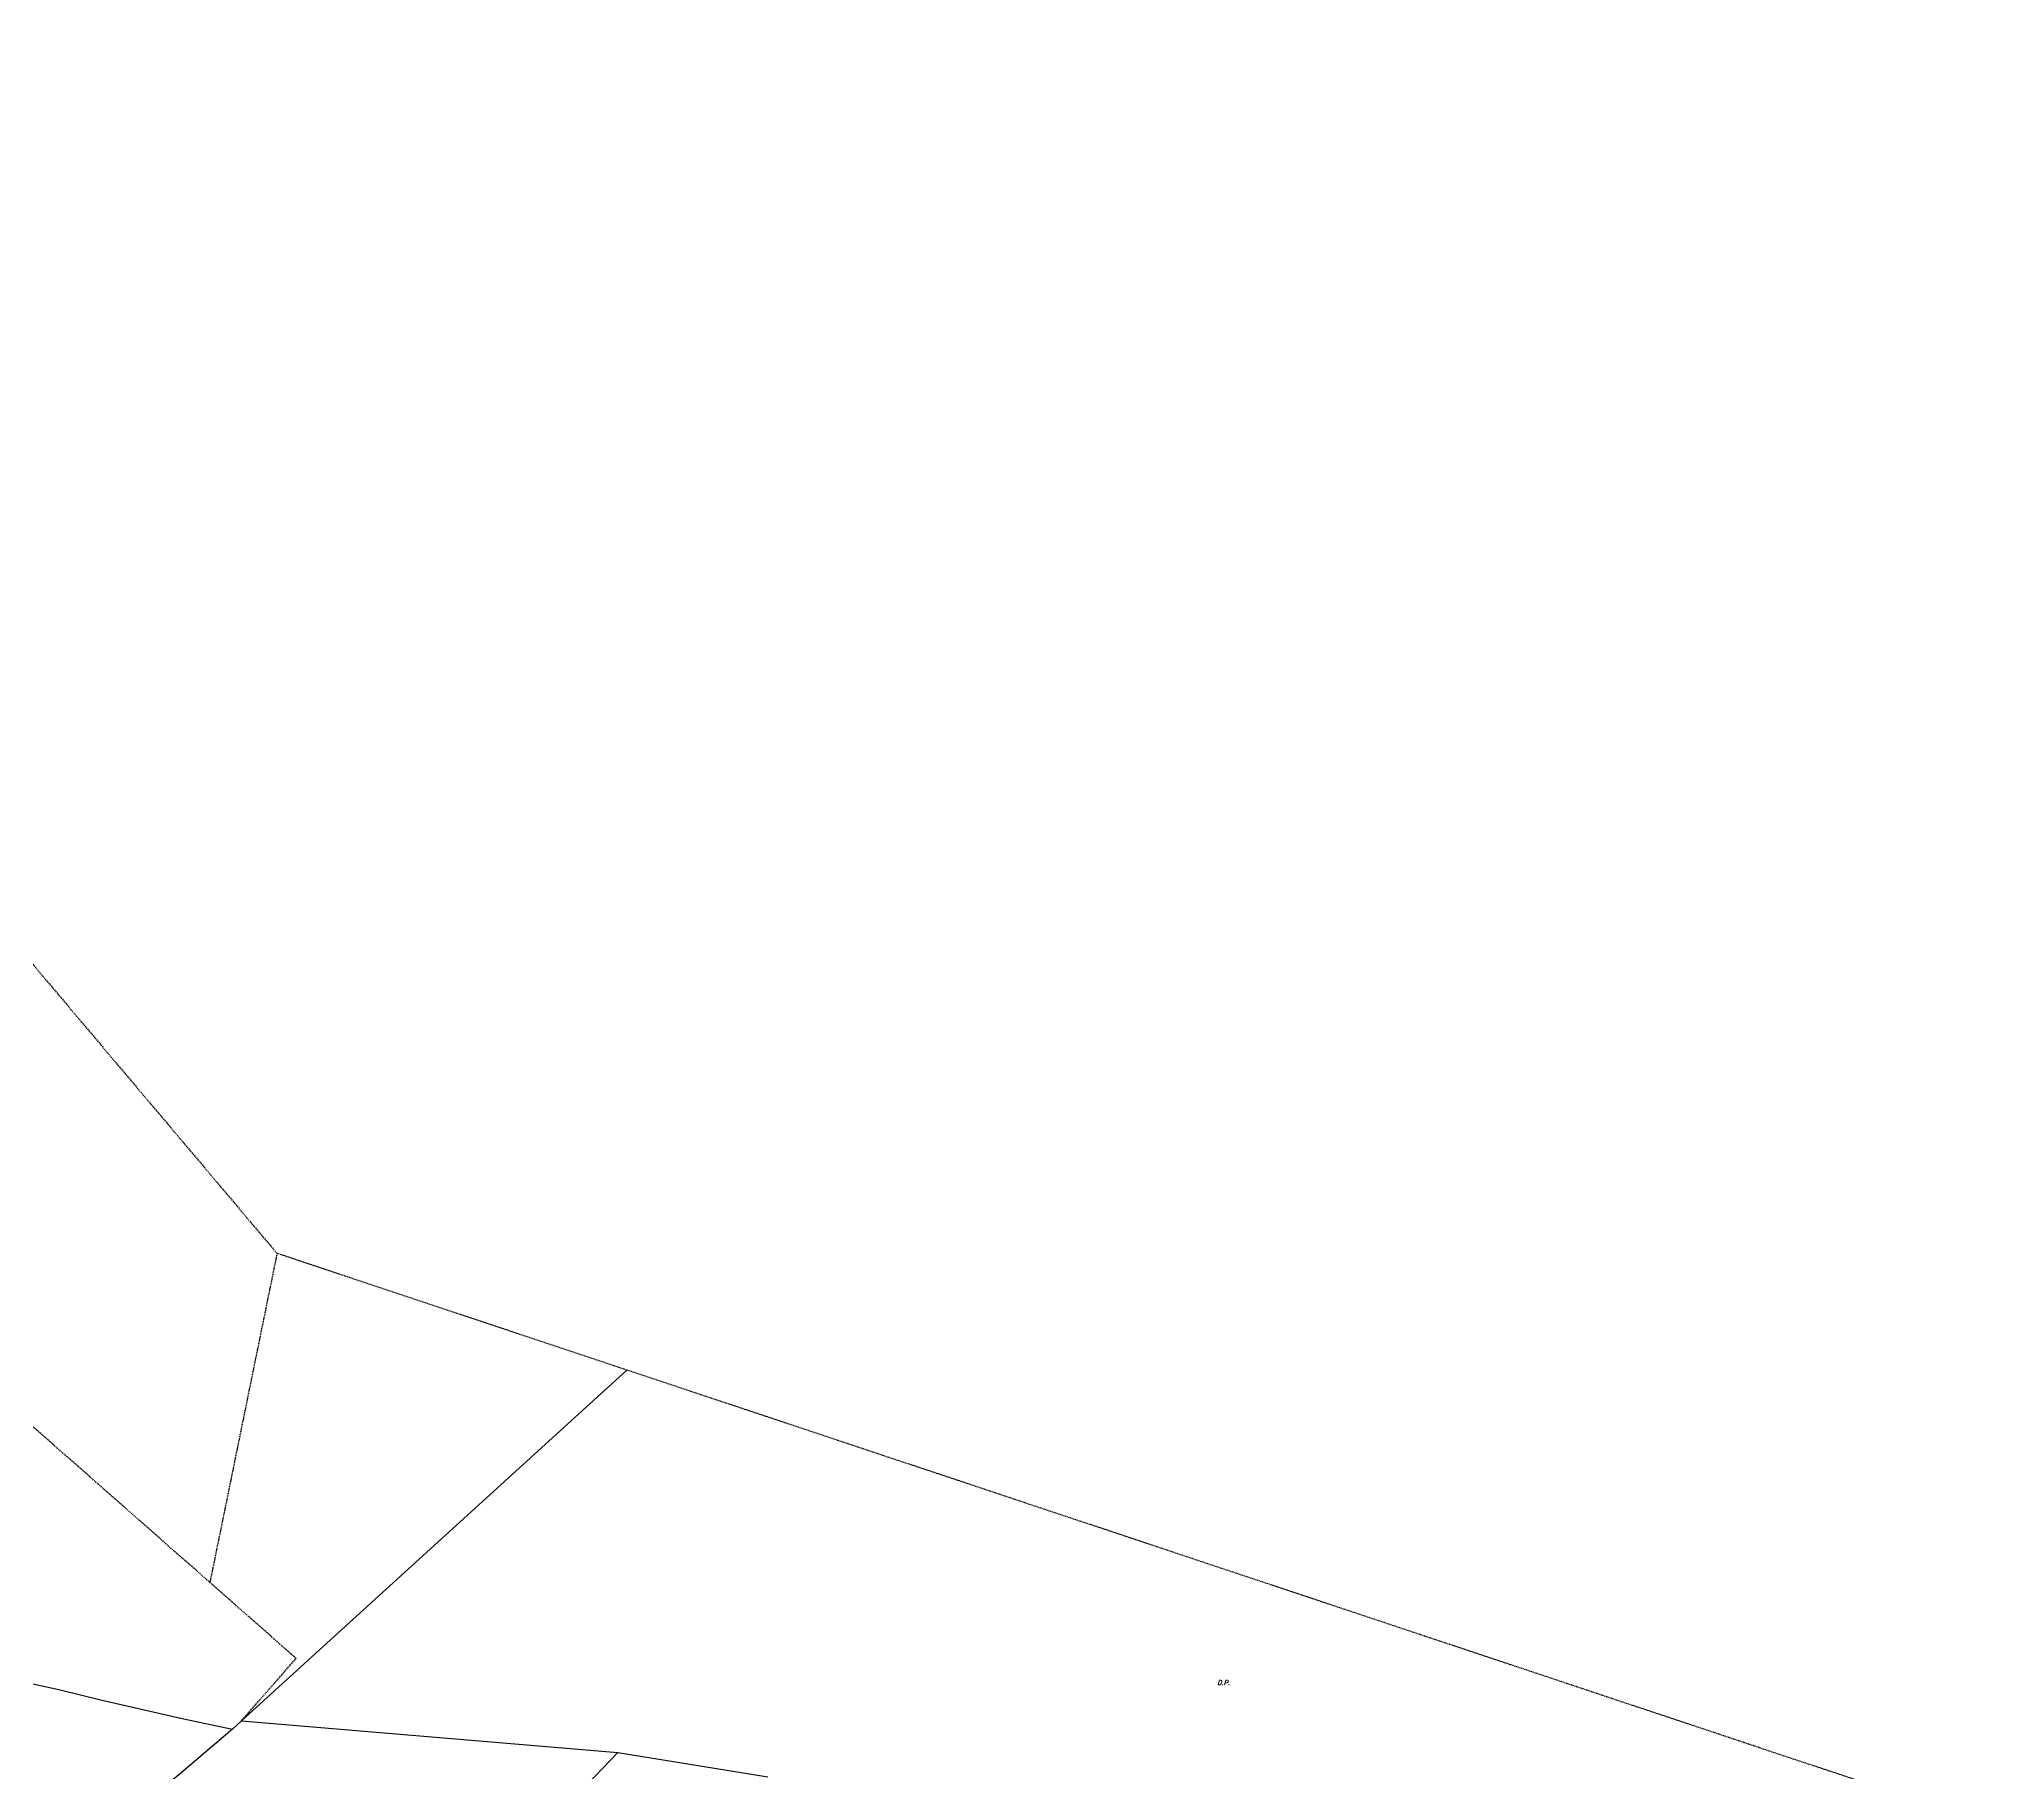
# Model space of a CAD drawing. Extents: x -334462 to -332769, y -29481 to -26664.
# Drawn here: x -333347.1 to -332928.4, y -27603.9 to -27234.5 of the extents above; entities that cross this region are included whole.
import ezdxf
from ezdxf.enums import TextEntityAlignment as Align

# ---------------------------------------------------------------- set-up
doc = ezdxf.new("R2010")
doc.units = 0
doc.header["$MEASUREMENT"] = 0
doc.linetypes.add('HIDDEN', pattern=[0.375, 0.25, -0.125])
for name, color, linetype in [('CADAST$$AREA$B$', 7, 'CONTINUOUS'), ('DP$DIVIDING$LINE', 7, 'CONTINUOUS'), ('MAP$SHEET$BOUND$', 7, 'CONTINUOUS'), ('PARCEL$BOUNDARY', 7, 'CONTINUOUS'), ('SECTION$$A$', 7, 'CONTINUOUS')]:
    doc.layers.add(name, color=color, linetype=linetype)
doc.styles.add('ITALICT', font='ITALICT', dxfattribs={"height": 0.2})

msp = doc.modelspace()

# ---------------------------------------------------------------- linework, layer by layer
at = {"layer": 'CADAST$$AREA$B$', "color": 7, "linetype": 'HIDDEN'}
for p in [(-333514.89, -27234.5), (-333221.89, -27518.14)]:
    msp.add_line(p, (-333296.45, -27493.27), dxfattribs=at)
msp.add_lwpolyline([(-332944.23, -27663.31), (-332928.38, -27616.06), (-333221.89, -27518.14)], dxfattribs=at)
at = {"layer": 'DP$DIVIDING$LINE', "color": 2, "linetype": 'HIDDEN'}
msp.add_line((-333296.45, -27493.27), (-333310.75, -27563.39), dxfattribs=at)
for points in [[(-333310.75, -27563.39), (-333603.37, -27305.66), (-333618.77, -27296.51)], [(-333304.01, -27592.87), (-333292.38, -27579.57), (-333310.75, -27563.39)]]:
    msp.add_lwpolyline(points, dxfattribs=at)
at = {"layer": 'MAP$SHEET$BOUND$', "color": 6, "linetype": 'Continuous'}
msp.add_line((-333304.01, -27592.87), (-333221.89, -27518.14), dxfattribs=at)
at = {"layer": 'PARCEL$BOUNDARY', "color": 7, "linetype": 'Continuous'}
msp.add_line((-333304.01, -27592.87), (-333223.84, -27599.62), dxfattribs=at)
for points in [[(-333358.8, -27582.07), (-333357.95, -27582.92), (-333342.93, -27586.21), (-333333.42, -27588.54), (-333316.66, -27592.38), (-333305.96, -27594.66)], [(-333260.55, -27638.16), (-333239.87, -27616.37), (-333223.84, -27599.62)], [(-333223.84, -27599.62), (-333211.52, -27601.61), (-333191.85, -27604.84)]]:
    msp.add_lwpolyline(points, dxfattribs=at)
at = {"layer": 'SECTION$$A$', "color": 7, "linetype": 'Continuous'}
msp.add_line((-333305.96, -27594.66), (-333304.01, -27592.87), dxfattribs=at)
msp.add_lwpolyline([(-333305.96, -27594.66), (-333316.96, -27604.01), (-333327.73, -27613.01), (-333342.05, -27625.01), (-333357.96, -27638.51), (-333367.69, -27646.77), (-333373.88, -27651.99), (-333386.3, -27662.44), (-333406.1, -27679.08), (-333410.53, -27682.82), (-333426.71, -27696.39), (-333436.26, -27704.44), (-333452.61, -27718.24), (-333454.98, -27718.63), (-333456.79, -27719.78)], dxfattribs=at)

# ---------------------------------------------------------------- texts
at = {"layer": 'DP$DIVIDING$LINE', "color": 5, "linetype": 'Continuous', "style": 'ITALICT'}
msp.add_text('D.P.', height=1, dxfattribs=at).set_placement((-333094.76, -27584.73), align=Align.MIDDLE)

doc.saveas('drawing.dxf')
